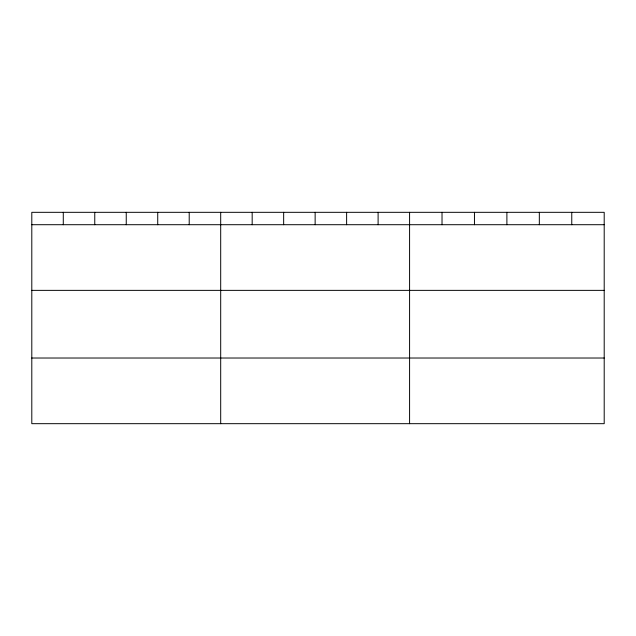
<?xml version="1.0" encoding="UTF-8"?>
<svg xmlns="http://www.w3.org/2000/svg" width="636" height="636" viewBox="0 0 636 636"><rect width="100%" height="100%" fill="white"/><g stroke="black" fill="none" stroke-linecap="round" stroke-linejoin="round"><path stroke-width="0.95" d="M604.2 290.366L604.2 212.321L31.8 212.321L31.8 423.679L604.2 423.679L604.2 290.366L31.8 290.366M31.8 224.707L604.2 224.707M31.8 358.02L604.2 358.02M571.764 212.321L571.764 224.707M539.328 212.321L539.328 224.707M506.892 212.321L506.892 224.707M474.456 212.321L474.456 224.707M442.02 212.321L442.02 224.707M409.584 212.321L409.584 423.679M378.102 212.321L378.102 224.707M346.62 212.321L346.62 224.707M315.138 212.321L315.138 224.707M283.656 212.321L283.656 224.707M252.174 212.321L252.174 224.707M220.692 212.321L220.692 423.679M189.21 212.321L189.21 224.707M157.728 212.321L157.728 224.707M126.246 212.321L126.246 224.707M94.764 212.321L94.764 224.707M63.282 212.321L63.282 224.707"/></g></svg>
